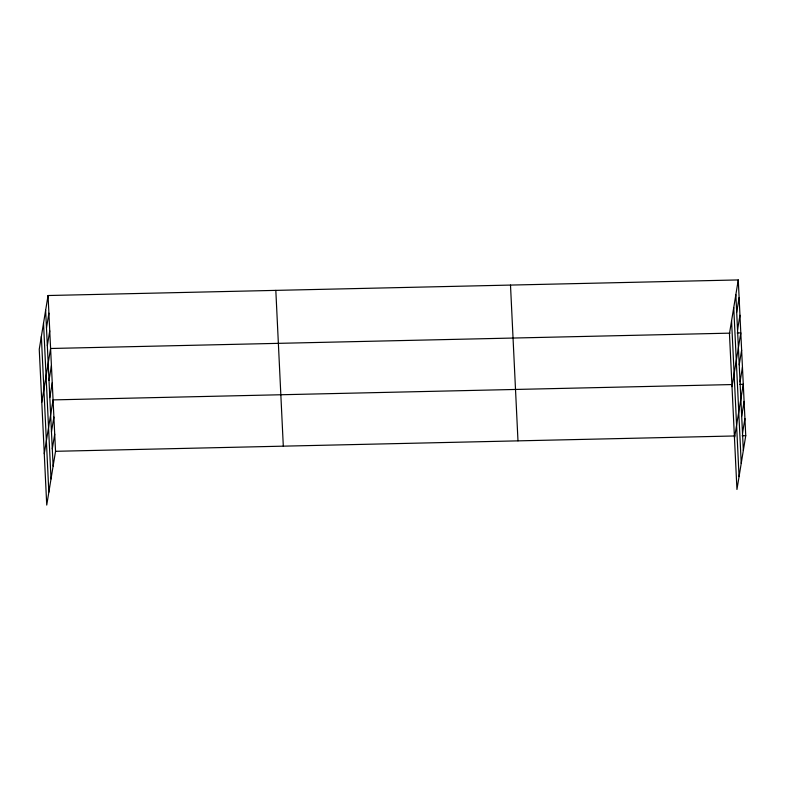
<?xml version="1.0" encoding="UTF-8"?>
<svg xmlns="http://www.w3.org/2000/svg" width="785" height="785" viewBox="0 0 785 785"><rect width="100%" height="100%" fill="white"/><g stroke="black" fill="none" stroke-linecap="round" stroke-linejoin="round"><path stroke-width="1.18" d="M48.052 295.523L39.25 349.286L46.737 505.069L55.539 451.306L48.052 295.523L738.263 279.931L745.75 435.714L736.948 489.477L729.461 333.694L738.263 279.931M46.482 327.953L48.906 313.186M47.336 345.606L49.749 330.838M41.791 402.254L50.593 348.491L730.021 333.144M49.004 380.401L51.417 365.633M49.828 397.534L52.242 382.766M44.264 453.661L53.066 399.899L732.493 384.552M51.476 431.809L53.89 417.041M52.291 448.941L54.714 434.174M736.693 312.351L739.117 297.584M737.547 330.014L739.961 315.246M732.012 386.662L740.814 332.899L737.213 332.977M739.215 364.799L741.639 350.031M740.039 381.942L742.453 367.174M734.475 438.069L743.277 384.307L739.686 384.385M741.688 416.207L744.101 401.439M742.512 433.349L744.926 418.582M55.539 451.306L734.956 435.96M742.149 435.793L745.75 435.714M735.849 294.699L743.336 450.482M733.739 307.563L741.226 463.346M731.571 320.82L739.058 476.603M510.495 285.083L517.982 440.856M275.82 290.381L283.307 446.165M45.638 310.291L53.115 466.074M43.528 323.165L51.015 478.948M41.36 336.422L48.837 492.205"/></g></svg>
